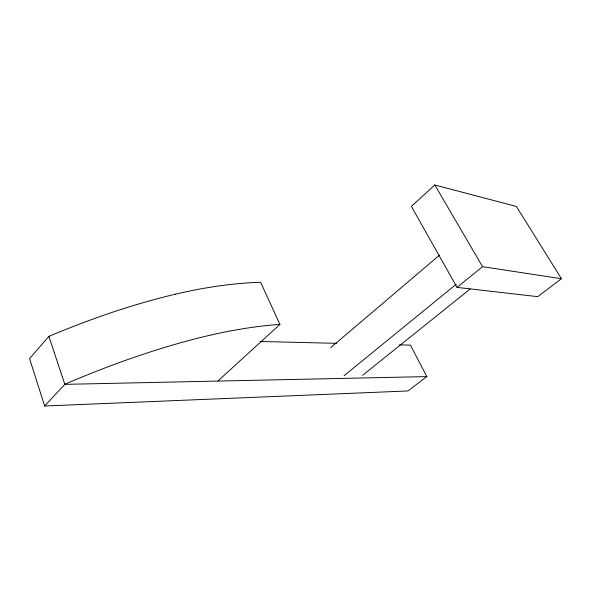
<?xml version="1.0" encoding="UTF-8"?>
<svg xmlns="http://www.w3.org/2000/svg" width="591" height="591" viewBox="0 0 591 591"><rect width="100%" height="100%" fill="white"/><g stroke="black" fill="none" stroke-linecap="round" stroke-linejoin="round"><path stroke-width="0.89" d="M175.497 294.163C132.133 304.409 89.935 319.162 48.868 336.36L29.55 358.597L44.65 406.002L407.938 390.954L426.857 376.593L410.435 345.122L399.368 344.856M44.65 406.002L64.833 384.357L426.857 376.593M217.976 380.959L279.92 324.429L260.638 282.321A239.141 89.034 -20.6 0 0 175.497 294.155M434.836 184.998L411.373 206.37L457.05 287.396L537.721 296.652L561.45 278.716L516.408 206.473L434.836 184.998L482.552 266.674L561.45 278.716M330.709 347.663L439.453 255.186M344.088 375.699L456.245 284.234M457.05 287.396L482.552 266.674M362.601 375.329L470.222 288.94M64.788 384.224C106.742 366.339 149.737 350.685 193.9 339.175A244.076 81.218 -21.3 0 1 279.92 324.422M260.092 341.48L336.648 343.334M48.868 336.36L64.833 384.357"/></g></svg>
